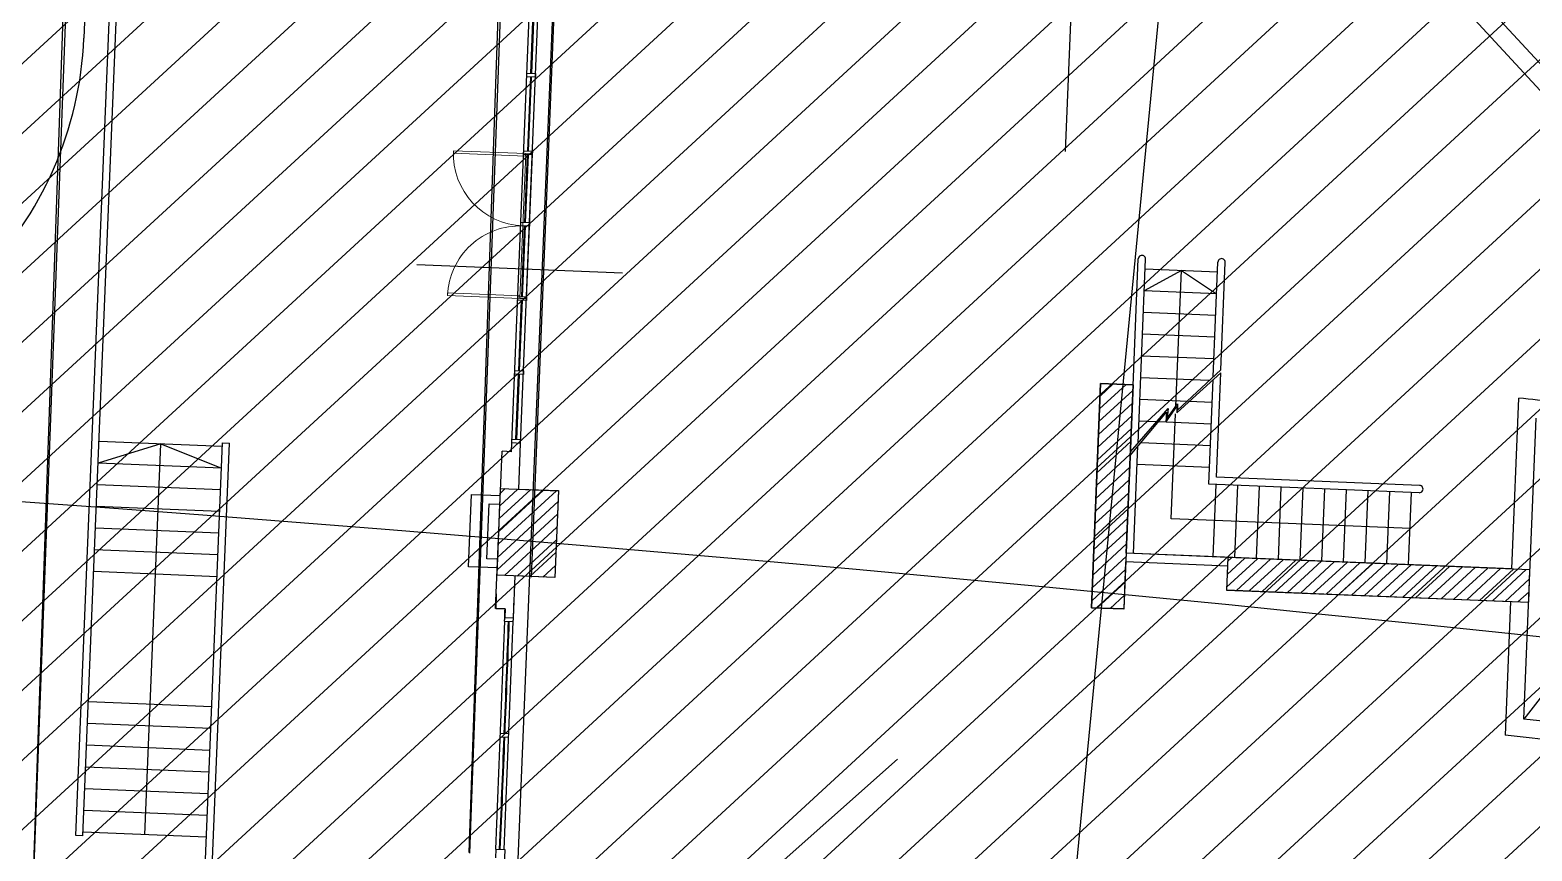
# Model space of a CAD drawing. Extents: x -678889171 to 586587, y -792238163 to 335485.
# Drawn here: x -678839670 to -678818938, y -792159393 to -792148058 of the extents above; entities that cross this region are included whole.
import ezdxf
from ezdxf.enums import TextEntityAlignment as Align

# ---------------------------------------------------------------- set-up
doc = ezdxf.new("R2010")
doc.units = 0
doc.header["$MEASUREMENT"] = 0
for name, color, linetype in [('A-FLOR-PATT', 252, 'Continuous'), ('A-SITE-PATT', 252, 'Continuous'), ('A-WALL', 252, 'Continuous')]:
    doc.layers.add(name, color=color, linetype=linetype)
for name, color, linetype, lineweight in [('BASEMENT3 LAYOUT$0$HATCH6', 252, 'Continuous', 15), ('Ground floor Towers$0$04-Ground Floor$0$A-DOOR-FULL', 252, 'Continuous', 20), ('Ground floor Towers$0$04-Ground Floor$0$A-GLAZ', 252, 'Continuous', 20)]:
    doc.layers.add(name, color=color, linetype=linetype, lineweight=lineweight)
doc.styles.add('Ground floor Towers$0$$Bas01-Rname$0$EN-SC', font='swissc.ttf')
doc.styles.add('Ground floor Towers$0$$Bas01-Rname$0$EN-SCL', font='swisscl.ttf')
doc.styles.add('Ground floor Towers$0$04-Ground Floor$0$V2-lower ground$0$LEVEL  FOR LICENSE LOWER GR$0$$LG- LEVEL$0$AR-SR', font='sarb.shx')

# ---------------------------------------------------------------- blocks, each defined once
blk = doc.blocks.new('A$C61C61320')
at = {"layer": 'BASEMENT3 LAYOUT$0$HATCH6'}
h = blk.add_hatch(dxfattribs=at)
h.set_pattern_fill('JIS_WOOD', color=256, scale=1000, style=0)
h.set_pattern_definition([(45, (-845711.5632553247, -470537.5133829243), (-499.9999991609842, 499.9999991609843), [])])
h.paths.add_polyline_path([(-57054.4839232408, -202715.6827627594), (-61988.72938809986, -237934.2497828866), (-80426.45722685638, -233625.2072105513), (-117920.8563015934, -232159.4412755717), (-127624.8318891085, -221284.5855308848), (-127624.8318891085, -154987.425217584), (-104462.5924733605, -154589.848100547), (-93882.62928564264, -154028.8445178776), (-93529.7361727003, -176713.0896850609), (-93352.28011348587, -178273.3977080029), (-93352.28011348587, -194674.8746110406), (-91405.28890382661, -196764.3988851835), (-82930.71560722869, -197602.72102616), (-65142.08317814791, -199622.3395659931), (-55832.26724016038, -200866.3395951205)])
blk = doc.blocks.new('Ground floor Towers$0$04-Ground Floor$0$a-r-00l-facd$0$WATG_DOORDOUBLE_M3')
at = {"layer": 'Ground floor Towers$0$04-Ground Floor$0$A-DOOR-FULL'}
for p, q in [((2199.999999287247, 1.468276605010033e-05), (2200.000000712753, -99.99998531723395)), ((-7.127528078854084e-07, -8.368981070816517e-06), (7.127528078854084e-07, -100.0000083689811))]:
    blk.add_line(p, q, dxfattribs=at)
for points in [[(7.127528078854084e-07, -100.0000083689811), (40.00000071275281, -100.0000077987788), (40.00001545171835, -1199.058316136943), (1.545171835459769e-05, -1199.058316707145)], [(2200.000000712753, -99.99997886421625), (2160.000000712753, -99.99997943441849), (2160.000015465135, -1199.999985887436), (2200.000015465135, -1199.999985317234)]]:
    blk.add_lwpolyline(points, close=True, dxfattribs=at)
for centre, start, end in [((7.127528078854084e-07, -100.0000167199178), 270.0000008170881, 8.137530065835503e-07), ((2200.000000712753, -99.99998535879422), 180.000000813753, 270.0000008170881)]:
    blk.add_arc(centre, 1100, start, end, dxfattribs=at)
at = {"layer": 'Ground floor Towers$0$04-Ground Floor$0$A-GLAZ'}
for p, q in [((-7.127528078854084e-07, -1.482199877500534e-05), (2199.999999287247, 8.229748345911503e-06)), ((7.127528078854084e-07, -100.0000083689811), (2200.000000712753, -99.99998531723395))]:
    blk.add_line(p, q, dxfattribs=at)
blk = doc.blocks.new('GR')
at = {"layer": 'A-FLOR-PATT'}
for p, q in [((-29880, 10465.91910437518), (-29880, 94955)), ((-22730, 33490), (-22730, 94955)), ((-30559.61122419583, 23481.86807854374), (-30912.47202798455, 79958.33511458867)), ((-36548.50514224616, 21685.56158978026), (-36809.23957705856, 63416.91728226762)), ((-36546.98304978048, 21686.85127177043), (-36702.54761552752, 63332.11348315177)), ((-30553.61623028855, 23473.78683611664), (-30702.71437130071, 63387.96104321991)), ((-36325.30366704871, 45771.32245266307, -3.424262994660038e-07), (-36331.44154467418, 34502.48827965808, 4.739102113675095e-07)), ((-12967.97582050514, 31710.65593828653, 8.679373104124401e-09), (-17606.68999591272, 36339.41372428914)), ((-13156.30186422808, 31536.09269941139), (-17709.62288910423, 36089.41372428756, 5.351912865618894e-09)), ((-35994.58758800686, 23497.29622111306, 1.253864319389327e-09), (-35991.22268899764, 36046.67382930052, 1.170221376298175e-08)), ((-35897.32748651918, 23497.27003817585, 1.2414348670915e-09), (-35893.98876339955, 35949.41372428855, 1.150573763810565e-08)), ((-29862.69118741713, 35817.74193981852), (-29862.69118743244, 27317.74193981852)), ((-22926.74983620317, 10120.59610049968), (-21520, 35410)), ((-30201.82136472152, 29156.61303969781), (-30201.82136472152, 35156.61303969781)), ((-30147.82136472152, 34267.22280743796, 3.287099163579461e-08), (-30147.82136472152, 35106.61303969781, 3.287099163471106e-08)), ((-30135.82136472152, 34267.22280743796, 3.287099163579461e-08), (-30135.82136472152, 35106.61303969781, 3.287099163471106e-08)), ((-30081.82136472152, 29156.61303969781), (-30081.82136472152, 35156.61303969781)), ((-30201.82136472152, 34217.22280743796, 3.287096431912078e-08), (-30201.82136472152, 34267.22280743796, 3.287096431912078e-08)), ((-30201.82136472152, 34267.22280743796, 3.287096431912078e-08), (-30081.82136472152, 34267.22280743796, 3.287096431912078e-08)), ((-30081.82136472152, 34217.22280743796, 3.287096431912078e-08), (-30201.82136472152, 34217.22280743796, 3.287096431912078e-08)), ((-30147.82136472152, 33193.35207455083, 3.287099163718085e-08), (-30147.82136472152, 34217.22280743796, 3.287099163585916e-08)), ((-30135.82136472152, 33193.35207455083, 3.287099163718085e-08), (-30135.82136472152, 34217.22280743796, 3.287099163585916e-08)), ((-30081.82136472152, 34267.22280743796, 3.287096431912078e-08), (-30081.82136472152, 34217.22280743796, 3.287096431912078e-08)), ((-30201.82136472152, 33143.35207455083, 3.287096431911146e-08), (-30201.82136472152, 33193.35207455083, 3.287096431911146e-08)), ((-30201.82136472152, 33193.35207455083, 3.287096431911146e-08), (-30081.82136472152, 33193.35207455083, 3.287096431911146e-08)), ((-30081.82136472152, 33193.35207455083, 3.287096431911146e-08), (-30081.82136472152, 33143.35207455083, 3.287096431911146e-08)), ((-30081.82136472152, 33143.35207455083, 3.287096431911146e-08), (-30201.82136472152, 33143.35207455083, 3.287096431911146e-08)), ((-30147.82136472152, 32206.6522595012, 3.287099163845456e-08), (-30147.82136472152, 33143.35207455083, 3.28709916372454e-08)), ((-30135.82136472152, 32206.6522595012, 3.287099163845456e-08), (-30135.82136472152, 33143.35207455083, 3.28709916372454e-08)), ((-30201.81749225437, 32156.6522595012, -3.28709643165026e-08), (-30201.81749225437, 32206.6522595012, -3.28709643165026e-08)), ((-30201.81749225437, 32206.6522595012, -3.28709643165026e-08), (-30081.81749225437, 32206.6522595012, -3.28709643165026e-08)), ((-30081.81749225437, 32156.6522595012, -3.28709643165026e-08), (-30201.81749225437, 32156.6522595012, -3.28709643165026e-08)), ((-30147.82136472152, 31182.08864730682, 3.287099163977715e-08), (-30147.82136472152, 32156.6522595012, 3.287099163851911e-08)), ((-30135.82136472152, 31182.08864730682, 3.287099163977715e-08), (-30135.82136472152, 32156.6522595012, 3.287099163851911e-08)), ((-30081.81749225437, 32206.6522595012, -3.28709643165026e-08), (-30081.81749225437, 32156.6522595012, -3.28709643165026e-08)), ((-21665.36305638509, 29361.01679774734), (-21665.30112569065, 32048.38731907485)), ((-21565.35973599848, 29505.09782220343), (-21565.30112571724, 32048.38501456602)), ((-20565.33766790937, 30462.69111963525), (-20565.30112598303, 32048.36196947644)), ((-20465.22169648439, 30564.12192890581), (-20465.18749209311, 32048.35966234894)), ((-21065.30432872784, 31909.39039709099), (-21565.31124212192, 31609.40191971542)), ((-20565.30432886082, 31909.37887454638), (-21565.30432859509, 31909.40191963565)), ((-21065.34751332967, 30035.47266617958), (-21065.30432872784, 31909.39039709099)), ((-21065.30432872783, 31909.39039709099), (-20565.31124238764, 31609.37887462604)), ((-31612.69118742479, 31567.74193982166), (-28772.76052330347, 31567.74193981655)), ((-20565.31124238764, 31609.37887462604), (-21565.31124212192, 31609.40191971542)), ((-20565.31815591453, 31309.37887470576), (-21565.31815564869, 31309.40191979523)), ((-30201.82136472152, 31132.08864730682, 3.287099163980999e-08), (-30201.82136472152, 31182.08864730682, 3.287099163980999e-08)), ((-30201.82136472152, 31182.08864730682, 3.287099163980999e-08), (-30081.82136472152, 31182.08864730682, 3.287099163980999e-08)), ((-30081.82136472152, 31132.08864730682, 3.287099163980999e-08), (-30201.82136472152, 31132.08864730682, 3.287099163980999e-08)), ((-30147.82136472152, 30156.65225950292, 3.287099164110085e-08), (-30147.82136472152, 31132.08864730682, 3.287099163984168e-08)), ((-30135.82136472152, 30156.65225950292, 3.287099164110085e-08), (-30135.82136472152, 31132.08864730682, 3.287099163984168e-08)), ((-30081.82136472152, 31182.08864730682, 3.287099163980999e-08), (-30081.82136472152, 31132.08864730682, 3.287099163980999e-08)), ((-20565.32506944105, 31009.37887478553), (-21565.32506917563, 31009.40191987474)), ((-20565.33198296796, 30709.37887486484), (-21565.3319827024, 30709.40191995436)), ((-21038.45686916673, 29983.35837400236), (-20465.22169648439, 30564.12192890581)), ((-20791.30615748867, 30200.22836601613), (-20465.22266774771, 30521.97570578427)), ((-20465.25590087546, 29079.88419546318), (-20465.22266774771, 30521.97570578427)), ((-22116.40451809071, 27209.35161865002), (-22116.40432270156, 30309.35160946997)), ((-22116.40432270156, 30309.35160946997, 6.57419881535109e-08), (-22116.40451809071, 27209.35161865002, 6.57419881535109e-08)), ((-22116.40432270156, 30309.35160946997), (-21666.49902434985, 30309.35169209086)), ((-22116.40431726436, 29957.59156467117), (-21764.64420803963, 30309.35167389589)), ((-21666.49902434985, 30309.35169209086, 6.57419881535109e-08), (-22116.40432270156, 30309.35160946997, 6.57419881535109e-08)), ((-22116.40431323236, 30134.3682639998), (-21941.42093156128, 30309.35164567088)), ((-21666.49902434985, 30309.35169209086), (-21666.49902434985, 27209.35169209086)), ((-21665.61370691017, 27979.71301746249, 6.57419881535109e-08), (-21666.49902434985, 30309.35169209086, 6.57419881535109e-08)), ((-20617.95763420463, 30409.38008754802), (-21565.33889622971, 30409.40192003404)), ((-20565.37184189335, 28979.77286870064), (-20565.33847170885, 30427.81170594789)), ((-16337.7621599065, 27979.68068862261), (-16337.76215990647, 30340.91880133338)), ((-30201.8201176216, 30106.65225950292, -3.28709643165026e-08), (-30201.8201176216, 30156.65225950292, -3.28709643165026e-08)), ((-30201.8201176216, 30156.65225950292, -3.28709643165026e-08), (-30081.8201176216, 30156.65225950292, -3.28709643165026e-08)), ((-30081.8201176216, 30106.65225950292, -3.28709643165026e-08), (-30201.8201176216, 30106.65225950292, -3.28709643165026e-08)), ((-30147.82136472152, 29206.61303969782, 3.287099164232724e-08), (-30147.82136472152, 30106.65225950292, 3.28709916411654e-08)), ((-30135.82136472152, 29206.61303969782, 3.287099164232724e-08), (-30135.82136472152, 30106.65225950292, 3.28709916411654e-08)), ((-30081.8201176216, 30156.65225950292, -3.28709643165026e-08), (-30081.8201176216, 30106.65225950292, -3.28709643165026e-08)), ((-22116.40432129635, 29780.81486534254), (-21666.49869075845, 30230.72049588044)), ((-20897.7188761142, 30109.38653459152), (-21565.34580975605, 30109.40192011377)), ((-21176.36178106406, 29862.25862992744), (-21041.99842793371, 30071.90392323155)), ((-21048.71210450196, 29946.24531781616), (-20791.51903853457, 30200.01831579116)), ((-21041.99842793371, 30071.90392323155), (-21038.45686916673, 29983.35837400236)), ((-16087.76215990653, 25914.71904129945), (-16087.76215990647, 30073.63915564489)), ((-22116.40432532834, 29604.03816601391), (-21666.49873426968, 30053.94375707257)), ((-22116.40432936033, 29427.26146668528), (-21666.4987777809, 29877.1670182647)), ((-21665.36375124239, 29330.86470188331), (-21189.79193248925, 29949.1345603951)), ((-21665.3626172765, 29380.07111242106), (-21171.15390469348, 29997.94620252097)), ((-21193.21194442338, 29809.3933441758), (-21050.84737086521, 30032.69977820015)), ((-21189.79193248925, 29949.1345603951), (-21193.21194442338, 29809.3933441758)), ((-21171.15390469348, 29997.94620252097), (-21176.36178106406, 29862.25862992744)), ((-21065.38336430532, 28479.78439137847), (-21065.34994790404, 29929.8287189311)), ((-21050.84737086521, 30032.69977820015), (-21048.71210450196, 29946.24531781616)), ((-13271.68404311698, 29884.07777316761), (-16087.76215990653, 25914.71904130655)), ((-22116.40433339232, 29250.48476735665), (-21666.49882129213, 29700.39027945684)), ((-21321.9659385166, 29809.39631132335), (-21565.35272328312, 29809.40192019344)), ((-22116.40433742431, 29073.70806802803), (-21666.49886480336, 29523.61354064898)), ((-21565.39488671691, 27979.79591405547), (-21565.36061651638, 29466.88931993012)), ((-22116.40434145631, 28896.9313686994), (-21666.49890831459, 29346.83680184111)), ((-21665.39719119959, 27879.79821859134), (-21665.36345433892, 29343.74828289173)), ((-21665.39719119959, 27879.79821859136), (-21665.36345433915, 29343.74828289177)), ((-30333.62066356066, 27829.77684720838), (-30331.82136472152, 29036.61303969781)), ((-30201.82136472152, 29036.61303969781), (-30331.82136472152, 29036.61303969781)), ((-30081.82136472152, 29206.61303969781), (-30201.82136472152, 29206.61303969781)), ((-30201.82136472152, 29036.61303969781), (-30201.82136472152, 29156.61303969781)), ((-30081.82136472152, 29156.61303969781), (-30201.82136472152, 29156.61303969781)), ((-30082.07846070209, 28523.81235510709), (-30081.85331802734, 29156.61303969781)), ((-22116.4043454883, 28720.15466937076), (-21666.49895182582, 29170.06006303324)), ((-17659.67664893909, 29079.79257502458), (-20465.25590087546, 29079.88419546318)), ((-34194.10308366409, 28946.8117167703), (-35896.84291695203, 28947.27010340022)), ((-35045.47300030806, 28947.04091008526), (-35895.95453941228, 28647.26985337353)), ((-35045.9575698752, 23547.04084486089), (-35045.47300030806, 28947.04091008526)), ((-35045.47300030806, 28947.04091008526), (-34194.18384525861, 28646.81172764102)), ((-34194.99146120384, 22046.81170589956), (-34193.12048426404, 28996.81145406109, 5.809571346504707e-09)), ((-34194.08962339833, 28996.81171495851), (-34095.86038277637, 28996.78527112388, 5.710600388620538e-09)), ((-34097.74540469361, 21994.61353319739), (-34095.86038277637, 28996.78527112388, 5.751981550857363e-09)), ((-22116.40434952029, 28543.37797004213), (-21666.49899533704, 28993.28332422538)), ((-17659.67895606678, 28979.67894113476), (-20565.37184189335, 28979.77286870064)), ((-34194.18384525861, 28646.81172764102), (-35896.92367854655, 28647.27011427094)), ((-22116.40435355228, 28366.60127071351), (-21666.49903884827, 28816.50658541752)), ((-22116.40435758427, 28189.82457138488), (-21666.4990823595, 28639.72984660965)), ((-30731.82198454012, 27423.81235510707, -1.001521942562283e-09), (-30731.82198454012, 28423.81235510707, -1.001521942562283e-09)), ((-30731.82198454012, 28423.81235510707, -1.001521942562283e-09), (-30331.82136472152, 28423.81235510707, -1.001521942562283e-09)), ((-30333.15643841395, 28459.30135774961), (-30269.06528688437, 28523.39250927919)), ((-30333.15643841395, 28282.52466245298), (-30092.28859158773, 28523.39250927919)), ((-30333.15643841395, 28105.74796715633), (-29915.51189629109, 28523.39250927919)), ((-30333.15643841395, 27928.9712718597), (-29738.73520099446, 28523.39250927919)), ((-30333.15643841395, 27752.19457656306), (-29561.95850569782, 28523.39250927919)), ((-30333.15643841395, 28523.39250927919), (-29533.15643841395, 28523.39250927919)), ((-30333.15643841395, 27323.39250927919), (-30333.15643841395, 28523.39250927919)), ((-30082.07793857245, 28525.27988671465), (-29533.49669512874, 28525.27988671465)), ((-29533.49669512874, 28525.27988671465), (-29533.49669512874, 27325.27988671465)), ((-29533.15643841395, 28523.39250927919), (-29533.15643841395, 27323.39250927919)), ((-22116.40436161627, 28013.04787205625), (-21666.49912587073, 28462.95310780179)), ((-20465.38398413291, 28479.77056433888), (-21065.38336430532, 28479.78439137847)), ((-17765.3839848498, 28479.70834259723), (-20465.38398413291, 28479.77056433888)), ((-34194.26460685313, 28346.81173851175), (-35897.00444014108, 28347.27012514167)), ((-30481.82198454012, 27543.81235510708, -1.001521942562283e-09), (-30481.82198454009, 28303.81235510707, -1.001521942562283e-09)), ((-30481.82198454009, 28303.81235510707, -1.001521942562283e-09), (-30331.82136472152, 28303.81235510707, -1.001521942562283e-09)), ((-30333.15643841395, 27575.41788126642), (-29533.15643841395, 28375.41788126642)), ((-30333.15643841395, 27398.64118596979), (-29533.15643841395, 28198.64118596979)), ((-30331.82136472152, 27543.81235510709), (-30331.82136472152, 28303.81235510707)), ((-22116.40436564826, 27836.27117272762), (-21666.49916938196, 28286.17636899392)), ((-34194.34536844766, 28046.81174938247), (-35897.0852017356, 28047.27013601239)), ((-30231.62841980791, 27323.39250927919), (-29533.15643841395, 28021.86449067315)), ((-22116.40436968025, 27659.49447339899), (-21666.49921289318, 28109.39963018605)), ((-30334.17221241555, 26864.65505251346), (-30332.73334616414, 27829.73980139335)), ((-30054.85172451127, 27323.39250927919), (-29533.15643841395, 27845.08779537651)), ((-22116.40437371224, 27482.71777407037), (-21666.49925640442, 27932.62289137819)), ((-21665.61380471761, 27209.35169223533, 6.57419881535109e-08), (-21665.61370691017, 27859.71301743065, 6.57419881535109e-08)), ((-16337.7621599065, 27979.67544279198), (-21665.61370691017, 27979.79822360686)), ((-20262.76215990653, 27979.68068862296), (-21665.61370691017, 27979.71301746249)), ((-20262.76492531726, 27859.6806886548), (-21665.61370691017, 27859.71301743065)), ((-20263.74059030839, 27920.58030710334, -6.574195595121094e-08), (-20206.23859227942, 27978.0823051323, -6.574195595121094e-08)), ((-20263.74059030839, 27743.80361180669, -6.574195595121094e-08), (-20029.46189698279, 27978.0823051323, -6.574195595121094e-08)), ((-20263.74059030839, 27567.02691651006, -6.574195595121094e-08), (-19852.68520168615, 27978.0823051323, -6.574195595121094e-08)), ((-16088.74059030844, 27978.0823051323, -6.574195595121094e-08), (-20263.74059030844, 27978.0823051323, -6.574195595121094e-08)), ((-20263.74059030844, 27978.0823051323, -6.574195595121094e-08), (-20263.74059030844, 27528.0823051323, -6.574195595121094e-08)), ((-16337.7621599065, 27979.68068862261), (-20262.76215990604, 27979.68068862244)), ((-20262.76215990604, 27859.68068859106), (-20262.76215990621, 27529.68068862279)), ((-20125.95114694889, 27528.03966457292, -6.574195595121094e-08), (-19675.90850638951, 27978.0823051323, -6.574195595121094e-08)), ((-19949.17445165226, 27528.03966457292, -6.574195595121094e-08), (-19499.13181109288, 27978.0823051323, -6.574195595121094e-08)), ((-19772.39775635562, 27528.03966457292, -6.574195595121094e-08), (-19322.35511579624, 27978.0823051323, -6.574195595121094e-08)), ((-19595.62106105898, 27528.03966457292, -6.574195595121094e-08), (-19145.5784204996, 27978.0823051323, -6.574195595121094e-08)), ((-19418.84436576234, 27528.03966457292, -6.574195595121094e-08), (-18968.80172520296, 27978.0823051323, -6.574195595121094e-08)), ((-19242.06767046571, 27528.03966457292, -6.574195595121094e-08), (-18792.02502990633, 27978.0823051323, -6.574195595121094e-08)), ((-19065.29097516907, 27528.03966457292, -6.574195595121094e-08), (-18615.2483346097, 27978.0823051323, -6.574195595121094e-08)), ((-18888.51427987243, 27528.03966457292, -6.574195595121094e-08), (-18438.47163931306, 27978.0823051323, -6.574195595121094e-08)), ((-18711.73758457579, 27528.03966457292, -6.574195595121094e-08), (-18261.69494401642, 27978.0823051323, -6.574195595121094e-08)), ((-18534.96088927915, 27528.03966457292, -6.574195595121094e-08), (-18084.91824871978, 27978.0823051323, -6.574195595121094e-08)), ((-18358.18419398252, 27528.03966457292, -6.574195595121094e-08), (-17908.14155342315, 27978.0823051323, -6.574195595121094e-08)), ((-18181.40749868589, 27528.03966457292, -6.574195595121094e-08), (-17731.36485812651, 27978.0823051323, -6.574195595121094e-08)), ((-18004.63080338925, 27528.03966457292, -6.574195595121094e-08), (-17554.58816282987, 27978.0823051323, -6.574195595121094e-08)), ((-17827.85410809261, 27528.03966457292, -6.574195595121094e-08), (-17377.81146753323, 27978.0823051323, -6.574195595121094e-08)), ((-17651.07741279597, 27528.03966457292, -6.574195595121094e-08), (-17201.0347722366, 27978.0823051323, -6.574195595121094e-08)), ((-17474.30071749934, 27528.03966457292, -6.574195595121094e-08), (-17024.25807693996, 27978.0823051323, -6.574195595121094e-08)), ((-17297.5240222027, 27528.03966457293, -6.574195595121094e-08), (-16847.48138164333, 27978.0823051323, -6.574195595121094e-08)), ((-17120.74732690606, 27528.03966457292, -6.574195595121094e-08), (-16670.70468634669, 27978.0823051323, -6.574195595121094e-08)), ((-16943.97063160942, 27528.03966457292, -6.574195595121094e-08), (-16493.92799105005, 27978.0823051323, -6.574195595121094e-08)), ((-16767.19393631279, 27528.03966457292, -6.574195595121094e-08), (-16317.15129575341, 27978.0823051323, -6.574195595121094e-08)), ((-16590.41724101615, 27528.03966457292, -6.574195595121094e-08), (-16140.37460045678, 27978.0823051323, -6.574195595121094e-08)), ((-16413.64054571951, 27528.03966457293, -6.574195595121094e-08), (-16089.79970363394, 27851.8805066585, -6.574195595121094e-08)), ((-16088.74059030844, 27528.0823051323, -6.574195595121094e-08), (-16088.74059030844, 27978.0823051323, -6.574195595121094e-08)), ((-34194.42613004218, 27746.8117602532), (-35897.16596333012, 27747.27014688312)), ((-29878.07502921464, 27323.39250927919), (-29533.15643841395, 27668.31110007988)), ((-22116.40437774423, 27305.94107474174), (-21666.49929991564, 27755.84615257033)), ((-22036.21712493287, 27209.35163225647), (-21666.49934342687, 27579.06941376246)), ((-16236.86385042288, 27528.03966457292, -6.574195595121094e-08), (-16089.79970363394, 27675.10381136186, -6.574195595121094e-08)), ((-34194.5068916367, 27446.81177112392), (-35897.24672492465, 27447.27015775384)), ((-30331.82136472152, 27423.81235510709, -1.001521942562283e-09), (-30731.82198454012, 27423.81235510707, -1.001521942562283e-09)), ((-30331.82136472152, 27543.81235510709, -1.001521942562283e-09), (-30481.82198454012, 27543.81235510708, -1.001521942562283e-09)), ((-29701.298333918, 27323.39250927919), (-29533.15643841395, 27491.53440478324)), ((-21859.44040141099, 27209.35166048171), (-21666.4993869381, 27402.2926749546)), ((-20263.74059030844, 27528.0823051323, -6.574195595121094e-08), (-16088.74059030844, 27528.0823051323, -6.574195595121094e-08)), ((-20262.76215990621, 27529.68068862279), (-16337.7621599065, 27529.68068862308)), ((-16337.7621599065, 27529.68068862308), (-16337.76215990653, 25681.03408518285)), ((-29533.15643841395, 27323.39250927919), (-30333.15643841395, 27323.39250927919)), ((-30082.77062836845, 26745.70396833212), (-30082.25656555872, 27324.39094202428)), ((-29533.49669512874, 27325.27988671465), (-30082.25577588583, 27325.27988671465)), ((-21666.49902434985, 27209.35169209086), (-22116.40451809071, 27209.35161865002)), ((-22116.40451809071, 27209.35161865002, 6.57419881535109e-08), (-21665.61380471761, 27209.35169223533, 6.57419881535109e-08)), ((-21682.66367788911, 27209.35168870695), (-21666.49943044932, 27225.51593614673)), ((-34193.61851409695, 27146.81152109723), (-35896.35834738489, 27147.26990772715)), ((-30333.8720439545, 27065.98579022124), (-30332.83442581934, 26864.66194743267)), ((-30082.77105670514, 26745.22178431618), (-30082.52844354311, 27018.33447379179)), ((-30203.46490303928, 26865.32871477188), (-30334.17221241555, 26864.65505251346)), ((-30332.83442581934, 26864.66194743267), (-30203.46490303929, 26865.32871477189)), ((-30203.46490303929, 26865.32871477189), (-30203.09059993243, 26745.32866732075)), ((-30203.09059993243, 26745.32866732075), (-30082.77105670514, 26745.22178431618)), ((-30202.97852187377, 26745.32901691366), (-30082.77062836845, 26745.70396833212)), ((-30202.61620097369, 26695.33991678989), (-30201.0747689679, 23545.31938815385)), ((-30202.61408581384, 26695.32991362196), (-30082.6146695709, 26695.70421475993)), ((-30081.07534733426, 23545.69368930866), (-30082.6146695709, 26695.70421475993)), ((-13560.83732210691, 25744.05485625766), (-16087.76215990653, 25914.71904129945)), ((-13578.25577846743, 25494.66174016448), (-16337.76215990653, 25681.03408518285)), ((-34194.10308366409, 25346.81158632159), (-35896.84291695203, 25347.26997295151)), ((-30201.91491600286, 25145.32455263708), (-30081.91549436917, 25145.69885379187)), ((-30201.91491600286, 25145.32455263708), (-30201.77394416966, 25095.32474912193)), ((-30201.77394416966, 25095.32474912193), (-30081.77452253597, 25095.69905027672)), ((-29887.93408369931, 25145.19367713411), (-29887.79311186611, 25095.19387361896)), ((-34194.18384525861, 25046.81159719231), (-35896.92367854655, 25047.26998382223)), ((-24707.8737101024, 25008.42976545319, -3.633951367961201e-07), (-29038.72193421243, 20841.11904956282, -3.633951367961201e-07)), ((-34194.26460685313, 24746.81160806304), (-35897.00444014108, 24747.26999469296)), ((-34194.34536844766, 24446.81161893376), (-35897.0852017356, 24447.27000556368)), ((-34194.42613004218, 24146.81162980448), (-35897.16596333012, 24147.27001643441)), ((-34194.5068916367, 23846.81164067521), (-35897.24672492465, 23847.27002730513)), ((-35897.32748651918, 23497.27003817586), (-35994.58758800687, 23497.29622111307)), ((-34194.58765323122, 23546.81165154593), (-35897.32748651917, 23547.27003817586)), ((-30193.10923626294, 23545.34423737013), (-30072.79270104649, 23546.20171034272)), ((-30192.73493315614, 23425.344189919), (-30193.10923626294, 23545.34423737013)), ((-30072.79270104649, 23546.20171034272), (-30070.32382611882, 23199.78090563914))]:
    blk.add_line(p, q, dxfattribs=at)
at = {"layer": 'A-FLOR-PATT', "ltscale": 100}
for p, q in [((-20565.34581002179, 30109.3788750241), (-20883.37258835225, 30109.38620397964)), ((-20565.35272354866, 29809.37887510408), (-21297.27872471654, 29809.39574240417)), ((-21561.91715740418, 29509.40184094093), (-21565.35963680971, 29509.4019202731)), ((-20565.35963707551, 29509.37887518342), (-21520.90173912683, 29509.40089573686)), ((-20565.36655060225, 29209.37887526308), (-21565.36655033678, 29209.40192035276)), ((-20465.39550667737, 27979.77056447162), (-20465.3724615882, 28979.77056420598)), ((-20165.39550675704, 27979.76365094499), (-20165.3724616678, 28979.76365067938)), ((-19865.3955068367, 27979.756737418), (-19865.37246174736, 28979.75673715226)), ((-19565.39550691636, 27979.74982389121), (-19565.37246182702, 28979.74982362575)), ((-19265.39550699619, 27979.74291036407), (-19265.37246190685, 28979.74291009892)), ((-18965.3955070759, 27979.73599683724), (-18965.37246198651, 28979.73599657209)), ((-18665.39550715583, 27979.7290833105), (-18665.37246206603, 28979.72908304498)), ((-18365.39550723547, 27979.72216978397), (-18365.37246214573, 28979.72216951844)), ((-18065.39550731491, 27979.71525625701), (-18065.37246222563, 28979.71525599137)), ((-17765.39550739441, 27979.70834273018), (-17765.37246230523, 28979.70834246479))]:
    blk.add_line(p, q, dxfattribs=at)
at = {"layer": 'A-FLOR-PATT'}
for centre, radius, start, end in [((-55663.02808184421, -578856.4866396398), 623364.7764122983, 74.61102897088065, 88.715678869106), ((-55662.04957572921, -578844.685925062), 622702.9587305912, 74.61095202551606, 88.71574447441284), ((-41331.44080299108, 34505.21166551183, 8.740434352223267e-06), 5000, 317.1715873964653, 359.9687922953757), ((-21615.30112570427, 32048.38616682023), 49.99999999998545, 359.9986796136376, 179.9986796136376), ((-20515.24430903814, 32048.3608159127), 50.05681695825842, 359.9986796136376, 179.9986796136376), ((-55662.04957586661, -578844.6859266928), 610453.5204162754, 86.21056338933019, 86.30655433221746), ((-17659.67780250303, 29029.73575807994), 50.05681695825842, 269.9986796136392, 89.99867961363921), ((-55662.04957586701, -578844.6859266991), 607202.9587322306, 74.22143378566328, 89.82613372100917), ((-629781.2524324678, 24375.12723477508), 599582.9587322304, 0.2264956175508662, 0.2379628089148403), ((-629782.8120205527, 24875.12480564994), 599582.9587322304, 0.1739389059732372, 0.1787159180323727), ((-629782.8120205527, 24875.12480564994), 599702.9587322304, 0.1739389059732372, 0.1787159180323727), ((-475066.7095161473, 24696.7634928542), 444923.4158164011, 0.05772382609207501, 0.2573917245868687), ((-475064.1297701134, 24696.76781558004), 444930.8360703673, 0.05772632236877434, 0.2573908925079539), ((-882041.453098655, 24534.35473315789), 851898.1593984197, 359.933492824784, 0.03770781793896855), ((-882045.6599725947, 24534.34874685384), 851912.3662723595, 359.9334964341606, 0.03770968974206788)]:
    blk.add_arc(centre, radius, start, end, dxfattribs=at)
at = {"layer": 'A-FLOR-PATT', "xscale": 0.9090909090908986, "yscale": 0.9090909090908986, "zscale": 0.9090909090908986, "rotation": 269.9999992315892}
blk.add_blockref('Ground floor Towers$0$04-Ground Floor$0$a-r-00l-facd$0$WATG_DOORDOUBLE_M3', (-30081.82134915754, 33156.68931001317), dxfattribs=at)
at = {"layer": 'A-FLOR-PATT', "style": 'Ground floor Towers$0$04-Ground Floor$0$V2-lower ground$0$LEVEL  FOR LICENSE LOWER GR$0$$LG- LEVEL$0$AR-SR', "flags": 12}
for tag, p in [('L', (30296.07288644527, 72859.53473235783)), ('P', (30237.50458115668, 72203.99769414036))]:
    blk.add_attdef(tag, text='', height=500, dxfattribs=at).set_placement(p, align=Align.RIGHT)
at = {"layer": 'A-FLOR-PATT'}
for tag, p, height, style in [('N', (85492.25876324323, 56633.4995742733), 250, 'Ground floor Towers$0$$Bas01-Rname$0$EN-SC'), ('N', (89389.48149106537, 56633.4995742733), 250, 'Ground floor Towers$0$$Bas01-Rname$0$EN-SC'), ('N', (94597.61363499537, 56633.4995742733), 250, 'Ground floor Towers$0$$Bas01-Rname$0$EN-SC'), ('AN', (85922.66280553787, 56313.08159666645), 200, 'Ground floor Towers$0$$Bas01-Rname$0$EN-SCL'), ('AN', (89819.88553336001, 56313.08159666645), 200, 'Ground floor Towers$0$$Bas01-Rname$0$EN-SCL'), ('AN', (95028.01767729002, 56313.08159666645), 200, 'Ground floor Towers$0$$Bas01-Rname$0$EN-SCL'), ('SN', (85299.47460008037, 56025.08594095582), 200, 'Ground floor Towers$0$$Bas01-Rname$0$EN-SCL'), ('F', (85927.04975899268, 56008.67972904726), 200, 'Ground floor Towers$0$$Bas01-Rname$0$EN-SCL'), ('SN', (89196.69732790251, 56025.08594095582), 200, 'Ground floor Towers$0$$Bas01-Rname$0$EN-SCL'), ('F', (89824.27248681482, 56008.67972904726), 200, 'Ground floor Towers$0$$Bas01-Rname$0$EN-SCL'), ('SN', (94404.82947183252, 56025.08594095582), 200, 'Ground floor Towers$0$$Bas01-Rname$0$EN-SCL'), ('F', (95032.40463074483, 56008.67972904726), 200, 'Ground floor Towers$0$$Bas01-Rname$0$EN-SCL')]:
    blk.add_attdef(tag, p, '', height=height, dxfattribs=dict(at, style=style))
at = {"layer": 'A-FLOR-PATT', "style": 'Ground floor Towers$0$$Bas01-Rname$0$EN-SCL', "width": 0.8}
for p in [(85305.16036184286, 56295.1433535593), (89202.383089665, 56295.1433535593), (94410.51523359501, 56295.1433535593)]:
    blk.add_attdef('FN', p, '', height=250, dxfattribs=at)

msp = doc.modelspace()

# ---------------------------------------------------------------- block references
at = {"layer": 'A-SITE-PATT', "rotation": 357.6731745000001}
msp.add_blockref('A$C61C61320', (-678706236.4347705, -791940527.995869, -212772), dxfattribs=at)

# ---------------------------------------------------------------- next in the draw order: block references
at = {"layer": 'A-WALL', "rotation": 357.6731745000001}
msp.add_blockref('GR', (-678804025.0995113, -792184118.4910543, -212772), dxfattribs=at)

doc.saveas('drawing.dxf')
